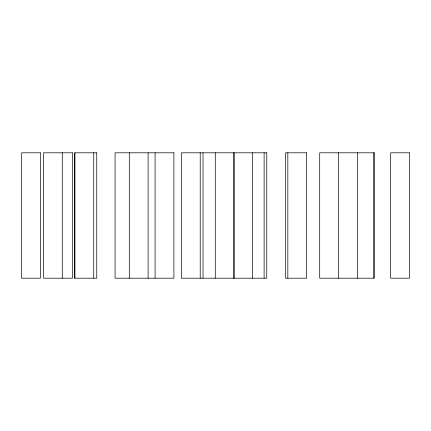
<?xml version="1.0" encoding="UTF-8"?>
<svg xmlns="http://www.w3.org/2000/svg" width="431" height="431" viewBox="0 0 431 431"><rect width="100%" height="100%" fill="white"/><g stroke="black" fill="none" stroke-linecap="round" stroke-linejoin="round"><path stroke-width="0.65" d="M373.876 152.806L373.876 278.194M357.326 152.806L357.326 278.194M338.513 152.806L338.513 278.194M287.827 152.806L287.827 278.194M264.117 152.806L264.117 278.194M252.658 152.806L252.658 278.194M234.087 152.806L234.087 278.194M233.85 152.806L233.85 278.194M215.279 152.806L215.279 278.194M203.023 152.806L203.023 278.194M200.216 152.806L200.216 278.194M155.09 152.806L155.09 278.194M148.108 152.806L148.108 278.194M129.3 152.806L129.3 278.194M93.742 152.806L93.742 278.194M74.935 152.806L74.935 278.194M62.279 152.806L62.279 278.194M40.358 152.806L21.55 152.806L21.55 278.194L40.358 278.194L40.358 152.806M72.521 152.806L43.472 152.806L43.472 278.194L72.521 278.194L72.521 152.806M96.754 152.806L74.66 152.806L74.66 278.194L96.754 278.194L96.754 152.806M173.898 152.806L115.072 152.806L115.072 278.194L173.898 278.194L173.898 152.806M266.762 152.806L181.403 152.806L181.403 278.194L266.762 278.194L266.762 152.806M306.635 152.806L285.532 152.806L285.532 278.194L306.635 278.194L306.635 152.806M374.135 152.806L319.705 152.806L319.705 278.194L374.135 278.194L374.135 152.806M409.45 152.806L390.642 152.806L390.642 278.194L409.45 278.194L409.45 152.806"/></g></svg>
